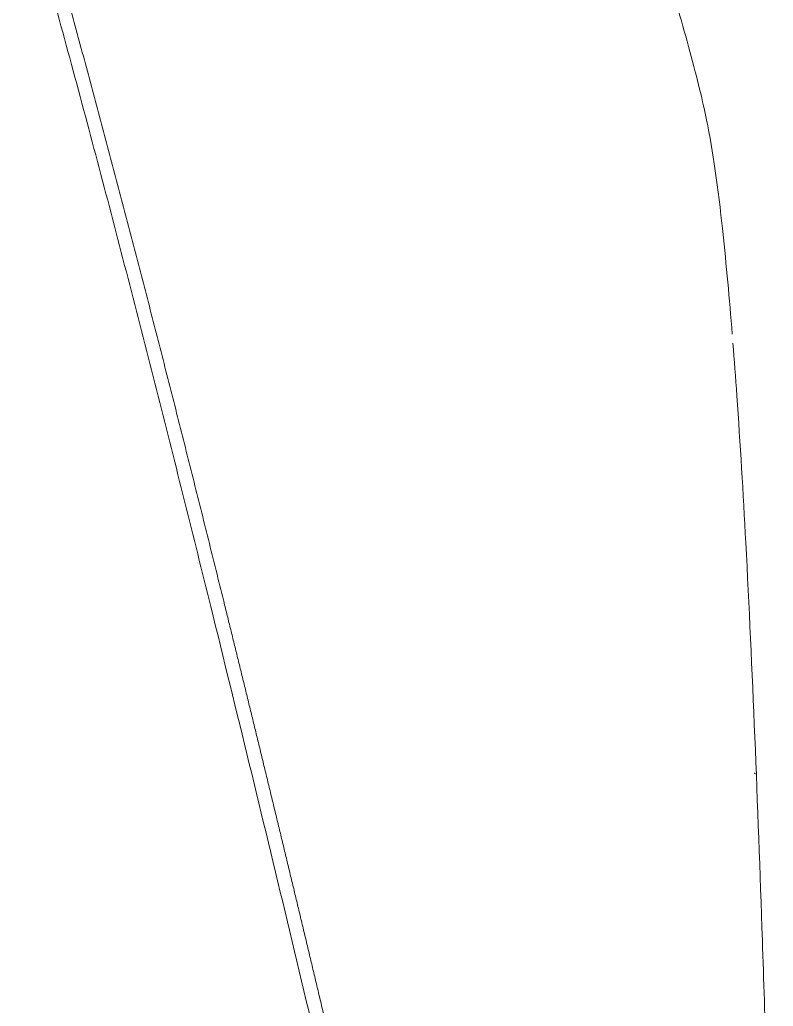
# Model space of a CAD drawing. Extents: x -1417 to 34975, y -245 to 8298.
# Drawn here: x 32299.46 to 32331.99, y 2265.88 to 2308.44 of the extents above; entities that cross this region are included whole.
import ezdxf
from ezdxf.xclip import XClip

# ---------------------------------------------------------------- set-up
doc = ezdxf.new("R2010")
doc.units = 0
doc.header["$XCLIPFRAME"] = 0
doc.layers.get('0').update_dxf_attribs({"color": 9, "lineweight": 9})
doc.layers.add('04', color=9, linetype='Continuous', lineweight=9)

# ---------------------------------------------------------------- blocks, each defined once
blk = doc.blocks.new('p-araba-polo')
for points, degree, knots in [([(0.578, 0.80673), (0.58519, 0.8073), (0.61362, 0.8094), (0.69432, 0.81422), (0.7938, 0.81809), (0.90223, 0.82161), (0.98685, 0.82379), (1.04856, 0.82413), (1.08081, 0.82358)], 3, [0, 0, 0, 0, 0.049552, 0.182368, 0.511137, 0.607099, 0.78604, 1, 1, 1, 1]), ([(0.58935, 0.80737), (0.58935, 0.80737), (0.58935, 0.80737), (0.58935, 0.80737), (0.58935, 0.80737), (0.58935, 0.80737), (0.58935, 0.80737), (0.58935, 0.80737), (0.58935, 0.80737), (0.58935, 0.80737), (0.58935, 0.80737), (0.58935, 0.80737), (0.58935, 0.80737), (0.58935, 0.80737), (0.58935, 0.80737)], 7, [0, 0, 0, 0, 0, 0, 0, 0, 1, 1, 1, 1, 1, 1, 1, 1, 1, 1, 1, 1, 1, 1, 1]), ([(0.47583, 0.79409), (0.4779, 0.79457), (0.49312, 0.79782), (0.51065, 0.80028), (0.52973, 0.80233)], 3, [0, 0, 0, 0, 0.124213, 1, 1, 1, 1]), ([(0.33083, 0.74948), (0.34362, 0.75424), (0.36364, 0.7609), (0.39378, 0.7706), (0.42537, 0.7806), (0.45442, 0.78896), (0.47112, 0.79301), (0.47567, 0.79406)], 3, [0, 0, 0, 0, 0.260213, 0.420209, 0.662967, 0.897224, 1, 1, 1, 1]), ([(1.03297, 0.6629), (1.01009, 0.65756), (0.96435, 0.6469), (0.89587, 0.63076), (0.82754, 0.61448), (0.75939, 0.59805), (0.71417, 0.58693), (0.69157, 0.58137)], 3, [0, 0, 0, 0, 0.200074, 0.400125, 0.600159, 0.800117, 1, 1, 1, 1]), ([(0.37688, 0.50484), (0.38542, 0.50727), (0.4025, 0.51213), (0.4283, 0.51931), (0.4542, 0.5264), (0.4802, 0.53341), (0.5063, 0.54034), (0.53248, 0.54721), (0.55874, 0.55403), (0.58507, 0.56078), (0.61145, 0.56749), (0.6379, 0.57416), (0.66439, 0.58078), (0.68208, 0.58517), (0.69093, 0.58736)], 3, [0, 0, 0, 0, 0.083342, 0.166682, 0.25, 0.333306, 0.416615, 0.499936, 0.583268, 0.666606, 0.749946, 0.83329, 0.916643, 1, 1, 1, 1]), ([(0.69157, 0.58137), (0.67641, 0.57761), (0.64611, 0.57009), (0.60082, 0.55869), (0.55568, 0.54715), (0.51075, 0.53546), (0.46606, 0.52355), (0.42163, 0.51142), (0.39233, 0.50309), (0.37767, 0.49893)], 3, [0, 0, 0, 0, 0.142912, 0.285805, 0.428682, 0.57154, 0.714362, 0.857157, 1, 1, 1, 1])]:
    blk.add_open_spline(points, degree=degree, knots=knots)
for points, degree in [([(0.76384, 0.81638), (0.76375, 0.81635), (0.76366, 0.81633), (0.76358, 0.81623), (0.76349, 0.81608), (0.76341, 0.81593)], 5), ([(0.76384, 0.81638), (0.76375, 0.81635), (0.76366, 0.81633), (0.76358, 0.81623), (0.76349, 0.81608), (0.76341, 0.81593)], 5), ([(0.5299, 0.80235), (0.54435, 0.80389), (0.55877, 0.80519), (0.57406, 0.80642)], 3), ([(1.03956, 0.67046), (0.98907, 0.65875), (0.93881, 0.64701), (0.88879, 0.63525), (0.83899, 0.62342), (0.78942, 0.61152), (0.74007, 0.59951), (0.69093, 0.58736)], 7)]:
    blk.add_open_spline(points, degree=degree)

msp = doc.modelspace()

# ---------------------------------------------------------------- block references
at = {"layer": '04'}
ref = msp.add_blockref('p-araba-polo', (32249.572, 2352.286), dxfattribs=dict(at, xscale=100, yscale=100, zscale=100, rotation=270))
XClip(ref).set_block_clipping_path([(-0.0924763951, -0.9835002962), (4.0650970395, 0.9845199444)])

doc.saveas('drawing.dxf')
